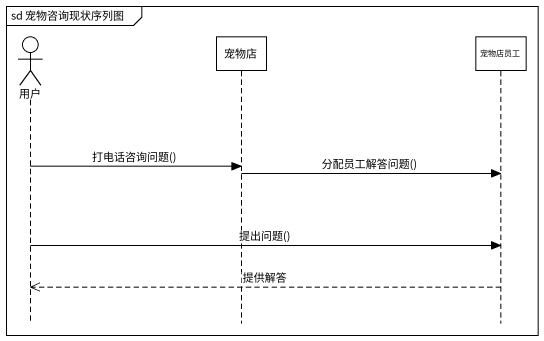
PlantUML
@startuml
mainframe sd 宠物咨询现状序列图
hide footbox
actor 用户
participant 宠物店
participant 宠物店员工

用户 -> 宠物店 : 打电话咨询问题()
宠物店 -> 宠物店员工 : 分配员工解答问题()
用户 -> 宠物店员工 : 提出问题()
宠物店员工 -->> 用户 : 提供解答
@enduml
